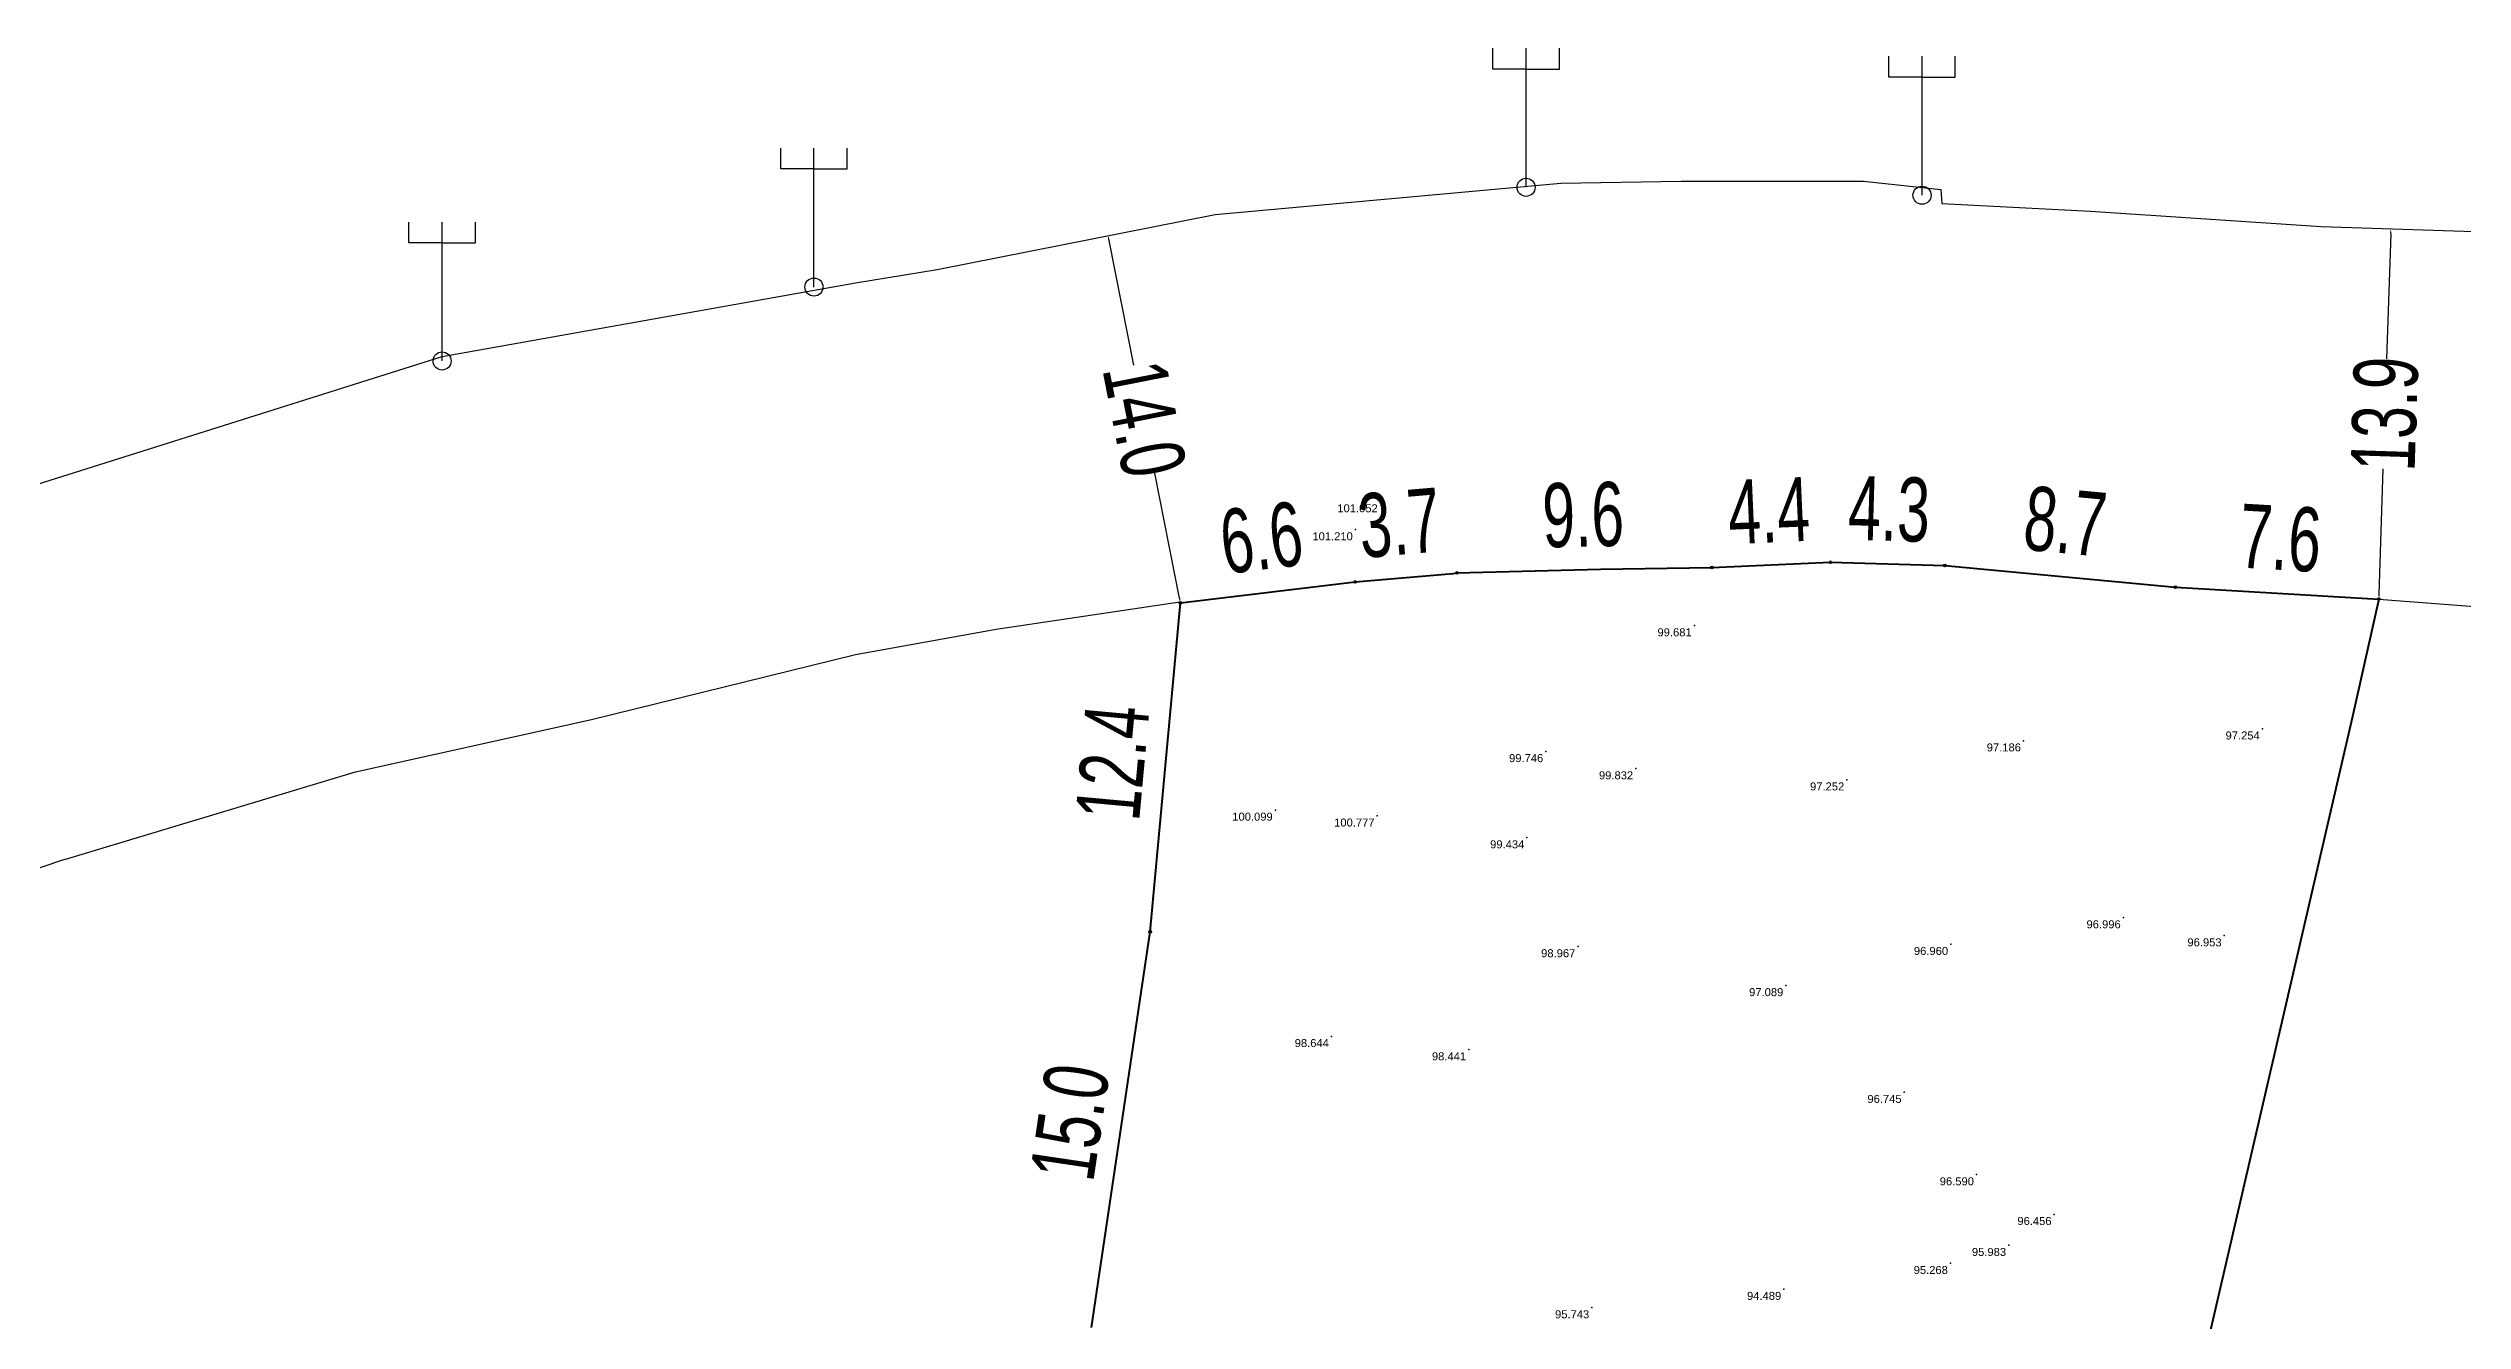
# Model space of a CAD drawing. Header units: millimetres. Extents: x 706139 to 707011, y 753722 to 954403.
# Drawn here: x 706397.5 to 706488, y 954355 to 954402.7 of the extents above; entities that cross this region are included whole.
import ezdxf
from ezdxf.enums import TextEntityAlignment as Align

# ---------------------------------------------------------------- set-up
doc = ezdxf.new("R2010")
doc.units = ezdxf.units.MM
doc.linetypes.add('SOLID_LINE', pattern=[0])
doc.layers.add('BD', color=1, linetype='Continuous', lineweight=40)
doc.layers.add('BD SYMBOL', color=7, linetype='Continuous', lineweight=30)
for name, color, linetype in [('dim', 7, 'Continuous'), ('EP SYMBOL', 7, 'Continuous'), ('Height', 7, 'Continuous'), ('RD', 5, 'Continuous')]:
    doc.layers.add(name, color=color, linetype=linetype)
doc.styles.add('DIM', font='ARIALN.TTF', dxfattribs={"width": 0.8, "height": 2.4})
doc.styles.get("Standard").update_dxf_attribs({"font": 'arial.ttf'})
doc.dimstyles.get("Standard").update_dxf_attribs({"dimtxt": 0.18, "dimasz": 0.18, "dimexe": 0.18, "dimexo": 0.0625, "dimgap": 0.09, "dimtad": 0, "dimtih": 1, "dimtoh": 1, "dimdec": 4, "dimzin": 0, "dimdsep": 46, "dimtxsty": 'Standard', "dimcen": 0.09, "dimadec": 0, "dimazin": 0, "dimtfac": 1, "dimtdec": 4, "dimtofl": 0, "dimtmove": 0, "dimatfit": 3, "dimfxl": 1, "dimtolj": 1, "dimtzin": 0, "dimarcsym": 0})

# ---------------------------------------------------------------- blocks, each defined once
blk = doc.blocks.new('BD')
at = {"linetype": 'ByBlock'}
for p, q in [((-0.037, -0.034), (0.037, 0.034)), ((-0.035, 0.035), (0.035, -0.035))]:
    blk.add_line(p, q, dxfattribs=at)
blk.add_circle((0, 0), 0.05)
blk.add_point((0, 0))
blk = doc.blocks.new('EP')
at = {"color": 6}
for p, q in [((-0.415, 1.477), (-0.415, 1.736)), ((0, 1.477), (0, 1.736)), ((0.415, 1.477), (0.415, 1.736)), ((0, 1.477), (-0.415, 1.477)), ((0, 0), (0, 1.477)), ((0, 1.477), (0.415, 1.477))]:
    blk.add_line(p, q, dxfattribs=at)
blk.add_circle((0, 0), 0.113, dxfattribs=at)
blk = doc.blocks.new('*D20')
at = {"layer": 'Defpoints', "color": 0, "transparency": 16777216}
for p in [(707685.723, 954338.646), (707687.623, 954338.364), (707685.423, 954323.534)]:
    blk.add_point(p, dxfattribs=at)
at = {"layer": 'dim', "color": 0, "transparency": 16777216, "insert": (707684.623, 954331.231), "char_height": 2.4, "attachment_point": 5, "rotation": 81.56183, "style": 'DIM'}
blk.add_mtext('\\A1;15.0', dxfattribs=at)
blk = doc.blocks.new('*D21')
at = {"layer": 'Defpoints', "color": 0, "transparency": 16777216}
for p in [(707686.77, 954350.877), (707688.755, 954350.695), (707687.623, 954338.364)]:
    blk.add_point(p, dxfattribs=at)
at = {"layer": 'dim', "color": 0, "transparency": 16777216, "insert": (707686.204, 954344.712), "char_height": 2.4, "attachment_point": 5, "rotation": 84.75488, "style": 'DIM'}
blk.add_mtext('\\A1;12.4', dxfattribs=at)
blk = doc.blocks.new('*D22')
at = {"layer": 'Defpoints', "color": 0, "transparency": 16777216}
for p in [(707695.065, 954353.512), (707695.307, 954351.473), (707688.755, 954350.695)]:
    blk.add_point(p, dxfattribs=at)
at = {"layer": 'dim', "color": 0, "transparency": 16777216, "insert": (707691.789, 954353.123), "char_height": 2.4, "attachment_point": 5, "rotation": 6.77173, "style": 'DIM'}
blk.add_mtext('\\A1;6.6', dxfattribs=at)
blk = doc.blocks.new('*D23')
at = {"layer": 'Defpoints', "color": 0, "transparency": 16777216}
for p in [(707698.805, 954353.839), (707695.307, 954351.473), (707698.984, 954351.794)]:
    blk.add_point(p, dxfattribs=at)
at = {"layer": 'dim', "color": 0, "transparency": 16777216, "insert": (707696.967, 954353.678), "char_height": 2.4, "attachment_point": 5, "rotation": 4.98924, "style": 'DIM'}
blk.add_mtext('\\A1;3.7', dxfattribs=at)
blk = doc.blocks.new('*D24')
at = {"layer": 'Defpoints', "color": 0, "transparency": 16777216}
for p in [(707708.635, 954354.086), (707699.112, 954351.81), (707708.68, 954352.016)]:
    blk.add_point(p, dxfattribs=at)
at = {"layer": 'dim', "color": 0, "transparency": 16777216, "insert": (707703.851, 954353.983), "char_height": 2.4, "attachment_point": 5, "rotation": 1.23339, "style": 'DIM'}
blk.add_mtext('\\A1;9.6', dxfattribs=at)
blk = doc.blocks.new('*D25')
at = {"layer": 'Defpoints', "color": 0, "transparency": 16777216}
for p in [(707713.032, 954354.249), (707713.121, 954352.21), (707708.68, 954352.016)]:
    blk.add_point(p, dxfattribs=at)
at = {"layer": 'dim', "color": 0, "transparency": 16777216, "insert": (707710.811, 954354.152), "char_height": 2.4, "attachment_point": 5, "rotation": 2.50131, "style": 'DIM'}
blk.add_mtext('\\A1;4.4', dxfattribs=at)
blk = doc.blocks.new('*D26')
at = {"layer": 'Defpoints', "color": 0, "transparency": 16777216}
for p in [(707717.468, 954354.139), (707713.121, 954352.21), (707717.41, 954352.088)]:
    blk.add_point(p, dxfattribs=at)
at = {"layer": 'dim', "color": 0, "transparency": 16777216, "insert": (707715.324, 954354.2), "char_height": 2.4, "attachment_point": 5, "rotation": 358.37067, "style": 'DIM'}
blk.add_mtext('\\A1;4.3', dxfattribs=at)
blk = doc.blocks.new('*D27')
at = {"layer": 'Defpoints', "color": 0, "transparency": 16777216}
for p in [(707726.246, 954353.327), (707717.41, 954352.088), (707726.054, 954351.276)]:
    blk.add_point(p, dxfattribs=at)
at = {"layer": 'dim', "color": 0, "transparency": 16777216, "insert": (707721.924, 954353.733), "char_height": 2.4, "attachment_point": 5, "rotation": 354.6335, "style": 'DIM'}
blk.add_mtext('\\A1;8.7', dxfattribs=at)
blk = doc.blocks.new('*D28')
at = {"layer": 'Defpoints', "color": 0, "transparency": 16777216}
for p in [(707733.803, 954352.891), (707726.054, 954351.276), (707733.684, 954350.835)]:
    blk.add_point(p, dxfattribs=at)
at = {"layer": 'dim', "color": 0, "transparency": 16777216, "insert": (707729.988, 954353.111), "char_height": 2.4, "attachment_point": 5, "rotation": 356.69209, "style": 'DIM'}
blk.add_mtext('\\A1;7.6', dxfattribs=at)
blk = doc.blocks.new('*D29')
at = {"layer": 'Defpoints', "color": 0, "transparency": 16777216}
for p in [(707733.684, 954350.835), (707716.417, 954276.237), (707718.506, 954275.754)]:
    blk.add_point(p, dxfattribs=at)
at = {"layer": 'dim', "color": 0, "transparency": 16777216, "insert": (707727.14, 954313.053), "char_height": 2.4, "attachment_point": 5, "rotation": 76.96741, "style": 'DIM'}
blk.add_mtext('\\A1;76.6', dxfattribs=at)
blk = doc.blocks.new('*D494')
at = {"layer": 'Defpoints', "color": 0, "transparency": 16777216}
for p in [(707686.039, 954364.452), (707686.039, 954364.452), (707688.755, 954350.695)]:
    blk.add_point(p, dxfattribs=at)
at = {"layer": 'dim', "color": 0, "lineweight": -2, "transparency": 16777216}
for p, q in [((707686.074, 954364.276), (707686.999, 954359.593)), ((707688.72, 954350.872), (707687.796, 954355.554))]:
    blk.add_line(p, q, dxfattribs=at)
at = {"layer": 'dim', "color": 0, "transparency": 16777216}
for points in [[(707686.104, 954364.282), (707686.045, 954364.27), (707686.039, 954364.452)], [(707688.749, 954350.878), (707688.69, 954350.866), (707688.755, 954350.695)]]:
    blk.add_solid(points, dxfattribs=at)
at = {"layer": 'dim', "color": 0, "transparency": 16777216, "insert": (707687.397, 954357.574), "char_height": 2.4, "attachment_point": 5, "rotation": 281.16509, "style": 'DIM'}
blk.add_mtext('\\A1;14.0', dxfattribs=at)
blk = doc.blocks.new('*D495')
at = {"layer": 'Defpoints', "color": 0, "transparency": 16777216}
for p in [(707734.131, 954364.707), (707734.131, 954364.707), (707733.684, 954350.835)]:
    blk.add_point(p, dxfattribs=at)
at = {"layer": 'dim', "color": 0, "lineweight": -2, "transparency": 16777216}
for p, q in [((707734.125, 954364.527), (707733.974, 954359.833)), ((707733.69, 954351.015), (707733.841, 954355.709))]:
    blk.add_line(p, q, dxfattribs=at)
at = {"layer": 'dim', "color": 0, "transparency": 16777216}
for points in [[(707734.095, 954364.528), (707734.155, 954364.526), (707734.131, 954364.707)], [(707733.66, 954351.016), (707733.72, 954351.014), (707733.684, 954350.835)]]:
    blk.add_solid(points, dxfattribs=at)
at = {"layer": 'dim', "color": 0, "transparency": 16777216, "insert": (707733.907, 954357.771), "char_height": 2.4, "attachment_point": 5, "rotation": 88.15346, "style": 'DIM'}
blk.add_mtext('\\A1;13.9', dxfattribs=at)
blk = doc.blocks.new('FGHFGH')
at = {"layer": 'BD'}
for p, q in [((707708.67974, 954352.0162), (707713.12074, 954352.2102)), ((707713.12074, 954352.2102), (707717.40974, 954352.0882)), ((707688.75474, 954350.6952), (707695.30674, 954351.4732)), ((707695.30674, 954351.4732), (707698.98374, 954351.7942)), ((707698.98374, 954351.7942), (707699.11174, 954351.8102)), ((707699.11174, 954351.8102), (707704.50774, 954351.9582)), ((707704.50774, 954351.9582), (707708.67974, 954352.0162)), ((707717.40974, 954352.0882), (707726.05374, 954351.2762)), ((707726.05374, 954351.2762), (707733.68374, 954350.8352)), ((707687.62274, 954338.3642), (707688.75474, 954350.6952)), ((707733.68374, 954350.8352), (707732.69574, 954346.4292)), ((707732.69574, 954346.4292), (707716.41674, 954276.2372)), ((707685.42274, 954323.5342), (707687.62274, 954338.3642))]:
    blk.add_line(p, q, dxfattribs=at)
at = {"layer": 'RD'}
for p, q in [((707690.05674, 954365.2452), (707703.01374, 954366.4232)), ((707703.01374, 954366.4232), (707707.52974, 954366.4942)), ((707707.52974, 954366.4942), (707714.35674, 954366.4972)), ((707714.35674, 954366.4972), (707717.26374, 954366.1832)), ((707717.26374, 954366.1832), (707717.29974, 954365.6632)), ((707679.62974, 954363.1872), (707690.05674, 954365.2452)), ((707717.29974, 954365.6632), (707722.86774, 954365.3762)), ((707722.86774, 954365.3762), (707731.51674, 954364.7912)), ((707731.51674, 954364.7912), (707738.40274, 954364.5692)), ((707676.57674, 954362.6812), (707679.62974, 954363.1872)), ((707661.07674, 954359.9242), (707676.57674, 954362.6812)), ((707644.72274, 954354.7592), (707661.07674, 954359.9242)), ((707681.84574, 954349.7022), (707688.73074, 954350.7242)), ((707733.68374, 954350.8352), (707740.02174, 954350.3432)), ((707676.57474, 954348.7612), (707681.84574, 954349.7022)), ((707666.67374, 954346.3162), (707676.57474, 954348.7612)), ((707657.82774, 954344.3632), (707666.67374, 954346.3162)), ((707646.91774, 954341.0752), (707657.82774, 954344.3632)), ((707646.91774, 954341.0752), (707638.56074, 954338.2602))]:
    blk.add_line(p, q, dxfattribs=at)
at = {"layer": 'BD SYMBOL'}
for p in [(707713.12074, 954352.2102), (707717.40974, 954352.0882), (707695.30674, 954351.4732), (707699.11174, 954351.8102), (707708.67974, 954352.0162), (707726.05374, 954351.2762), (707688.75474, 954350.6952), (707733.68374, 954350.8352), (707687.62274, 954338.3642)]:
    blk.add_blockref('BD', p, dxfattribs=at)
at = {"layer": 'EP SYMBOL', "xscale": 3, "yscale": 3, "zscale": 3}
for p in [(707701.71374, 954366.2652), (707716.55474, 954365.9672), (707675.01374, 954362.5262), (707661.07474, 954359.7562)]:
    blk.add_blockref('EP', p, dxfattribs=at)
at = {"layer": 'dim'}
for p1, p2, picture, middle in [((707688.75474, 954350.6952), (707686.03947, 954364.45231), '*D494', (707687.3971, 954357.57376)), ((707733.68374, 954350.8352), (707734.13095, 954364.70692), '*D495', (707733.90735, 954357.77106))]:
    dim = blk.add_aligned_dim(p1=p1, p2=p2, distance=0, dimstyle='Standard', override={"dimsd1": 0, "dimsd2": 0}, dxfattribs=at)
    dim.commit()
    dim.dimension.update_dxf_attribs({"geometry": picture, "text_midpoint": middle})
for p1, p2, distance, picture, middle in [((707708.67974, 954352.0162), (707713.12074, 954352.2102), 2.04073, '*D25', (707710.81118, 954354.15199)), ((707713.12074, 954352.2102), (707717.40974, 954352.0882), 2.0517, '*D26', (707715.32357, 954354.20007)), ((707688.75474, 954350.6952), (707695.30674, 954351.4732), 2.05307, '*D22', (707691.78865, 954353.12295)), ((707695.30674, 954351.4732), (707698.98374, 954351.7942), 2.05207, '*D23', (707696.96677, 954353.678)), ((707699.11174, 954351.8102), (707708.67974, 954352.0162), 2.06983, '*D24', (707703.85118, 954353.98256)), ((707717.40974, 954352.0882), (707726.05374, 954351.2762), 2.06017, '*D27', (707721.92442, 954353.73335)), ((707726.05374, 954351.2762), (707733.68374, 954350.8352), 2.05884, '*D28', (707729.98754, 954353.11112)), ((707687.62274, 954338.3642), (707688.75474, 954350.6952), 1.99281, '*D21', (707686.20427, 954344.71188)), ((707733.68374, 954350.8352), (707716.41674, 954276.2372), 2.14465, '*D29', (707727.13965, 954313.05257)), ((707685.42274, 954323.5342), (707687.62274, 954338.3642), 1.92015, '*D20', (707684.62338, 954331.23097))]:
    dim = blk.add_aligned_dim(p1=p1, p2=p2, distance=distance, dimstyle='Standard', dxfattribs=at)
    dim.commit()
    dim.dimension.update_dxf_attribs({"geometry": picture, "text_midpoint": middle})

msp = doc.modelspace()

# ---------------------------------------------------------------- linework, layer by layer
at = {"color": 0, "linetype": 'SOLID_LINE'}
for p in [(706447.4289, 954385.7019, 101.0519), (706447.4289, 954385.7019, 101.0519), (706447.4289, 954385.7019, 101.0519), (706446.4946, 954384.6514, 101.2098), (706446.4946, 954384.6514, 101.2098), (706446.4946, 954384.6514, 101.2098), (706459.1995, 954381.0531, 99.6807), (706459.1995, 954381.0531, 99.6807), (706459.1995, 954381.0531, 99.6807), (706471.5436, 954376.7396, 97.1858), (706471.5436, 954376.7396, 97.1858), (706471.5436, 954376.7396, 97.1858), (706480.4962, 954377.1875, 97.2542), (706480.4962, 954377.1875, 97.2542), (706480.4962, 954377.1875, 97.2542), (706453.6344, 954376.3385, 99.7457), (706453.6344, 954376.3385, 99.7457), (706453.6344, 954376.3385, 99.7457), (706457.0046, 954375.6931, 99.8322), (706457.0046, 954375.6931, 99.8322), (706457.0046, 954375.6931, 99.8322), (706464.9184, 954375.2775, 97.2521), (706464.9184, 954375.2775, 97.2521), (706464.9184, 954375.2775, 97.2521), (706443.4919, 954374.1439, 100.0988), (706443.4919, 954374.1439, 100.0988), (706443.4919, 954374.1439, 100.0988), (706447.3105, 954373.9249, 100.7771), (706447.3105, 954373.9249, 100.7771), (706447.3105, 954373.9249, 100.7771), (706452.9252, 954373.1078, 99.434), (706452.9252, 954373.1078, 99.434), (706452.9252, 954373.1078, 99.434), (706475.283, 954370.1108, 96.9965), (706475.283, 954370.1108, 96.9965), (706475.283, 954370.1108, 96.9965), (706479.0655, 954369.4346, 96.9533), (706479.0655, 954369.4346, 96.9533), (706479.0655, 954369.4346, 96.9533), (706454.8374, 954369.0267, 98.9672), (706454.8374, 954369.0267, 98.9672), (706454.8374, 954369.0267, 98.9672), (706468.8123, 954369.112, 96.9596), (706468.8123, 954369.112, 96.9596), (706468.8123, 954369.112, 96.9596), (706462.6338, 954367.5682, 97.0889), (706462.6338, 954367.5682, 97.0889), (706462.6338, 954367.5682, 97.0889), (706445.5974, 954365.6606, 98.6443), (706445.5974, 954365.6606, 98.6443), (706445.5974, 954365.6606, 98.6443), (706450.7424, 954365.1623, 98.4407), (706450.7424, 954365.1623, 98.4407), (706450.7424, 954365.1623, 98.4407), (706467.0679, 954363.5658, 96.7453), (706467.0679, 954363.5658, 96.7453), (706467.0679, 954363.5658, 96.7453), (706469.7818, 954360.4788, 96.5904), (706469.7818, 954360.4788, 96.5904), (706469.7818, 954360.4788, 96.5904), (706472.6905, 954358.9907, 96.4559), (706472.6905, 954358.9907, 96.4559), (706472.6905, 954358.9907, 96.4559), (706470.9864, 954357.8317, 95.9831), (706470.9864, 954357.8317, 95.9831), (706470.9864, 954357.8317, 95.9831), (706468.8036, 954357.1546, 95.2677), (706468.8036, 954357.1546, 95.2677), (706468.8036, 954357.1546, 95.2677), (706462.5549, 954356.1854, 94.4888), (706462.5549, 954356.1854, 94.4888), (706462.5549, 954356.1854, 94.4888), (706455.3582, 954355.4947, 95.7429), (706455.3582, 954355.4947, 95.7429), (706455.3582, 954355.4947, 95.7429)]:
    msp.add_point(p, dxfattribs=at)

# ---------------------------------------------------------------- block references
msp.add_blockref('FGHFGH', (-1248.8207, 31.2158))

# ---------------------------------------------------------------- texts
at = {"layer": 'Height', "color": 4, "linetype": 'SOLID_LINE'}
for s, p in [('101.052', (706447.3289, 954385.6019, 101.0519)), ('101.052', (706447.3289, 954385.6019, 101.0519)), ('101.052', (706447.3289, 954385.6019, 101.0519)), ('101.210', (706446.3946, 954384.5514, 101.2098)), ('101.210', (706446.3946, 954384.5514, 101.2098)), ('101.210', (706446.3946, 954384.5514, 101.2098)), ('99.681', (706459.0995, 954380.9531, 99.6807)), ('99.681', (706459.0995, 954380.9531, 99.6807)), ('99.681', (706459.0995, 954380.9531, 99.6807)), ('97.186', (706471.4436, 954376.6396, 97.1858)), ('97.186', (706471.4436, 954376.6396, 97.1858)), ('97.186', (706471.4436, 954376.6396, 97.1858)), ('97.254', (706480.3962, 954377.0875, 97.2542)), ('97.254', (706480.3962, 954377.0875, 97.2542)), ('97.254', (706480.3962, 954377.0875, 97.2542)), ('99.746', (706453.5344, 954376.2385, 99.7457)), ('99.746', (706453.5344, 954376.2385, 99.7457)), ('99.746', (706453.5344, 954376.2385, 99.7457)), ('99.832', (706456.9046, 954375.5931, 99.8322)), ('99.832', (706456.9046, 954375.5931, 99.8322)), ('99.832', (706456.9046, 954375.5931, 99.8322)), ('97.252', (706464.8184, 954375.1775, 97.2521)), ('97.252', (706464.8184, 954375.1775, 97.2521)), ('97.252', (706464.8184, 954375.1775, 97.2521)), ('100.099', (706443.3919, 954374.0439, 100.0988)), ('100.099', (706443.3919, 954374.0439, 100.0988)), ('100.099', (706443.3919, 954374.0439, 100.0988)), ('100.777', (706447.2105, 954373.8249, 100.7771)), ('100.777', (706447.2105, 954373.8249, 100.7771)), ('100.777', (706447.2105, 954373.8249, 100.7771)), ('99.434', (706452.8252, 954373.0078, 99.434)), ('99.434', (706452.8252, 954373.0078, 99.434)), ('99.434', (706452.8252, 954373.0078, 99.434)), ('96.996', (706475.183, 954370.0108, 96.9965)), ('96.996', (706475.183, 954370.0108, 96.9965)), ('96.996', (706475.183, 954370.0108, 96.9965)), ('96.953', (706478.9655, 954369.3346, 96.9533)), ('96.953', (706478.9655, 954369.3346, 96.9533)), ('96.953', (706478.9655, 954369.3346, 96.9533)), ('98.967', (706454.7374, 954368.9267, 98.9672)), ('98.967', (706454.7374, 954368.9267, 98.9672)), ('98.967', (706454.7374, 954368.9267, 98.9672)), ('96.960', (706468.7123, 954369.012, 96.9596)), ('96.960', (706468.7123, 954369.012, 96.9596)), ('96.960', (706468.7123, 954369.012, 96.9596)), ('97.089', (706462.5338, 954367.4682, 97.0889)), ('97.089', (706462.5338, 954367.4682, 97.0889)), ('97.089', (706462.5338, 954367.4682, 97.0889)), ('98.644', (706445.4974, 954365.5606, 98.6443)), ('98.644', (706445.4974, 954365.5606, 98.6443)), ('98.644', (706445.4974, 954365.5606, 98.6443)), ('98.441', (706450.6424, 954365.0623, 98.4407)), ('98.441', (706450.6424, 954365.0623, 98.4407)), ('98.441', (706450.6424, 954365.0623, 98.4407)), ('96.745', (706466.9679, 954363.4658, 96.7453)), ('96.745', (706466.9679, 954363.4658, 96.7453)), ('96.745', (706466.9679, 954363.4658, 96.7453)), ('96.590', (706469.6818, 954360.3788, 96.5904)), ('96.590', (706469.6818, 954360.3788, 96.5904)), ('96.590', (706469.6818, 954360.3788, 96.5904)), ('96.456', (706472.5905, 954358.8907, 96.4559)), ('96.456', (706472.5905, 954358.8907, 96.4559)), ('96.456', (706472.5905, 954358.8907, 96.4559)), ('95.983', (706470.8864, 954357.7317, 95.9831)), ('95.983', (706470.8864, 954357.7317, 95.9831)), ('95.983', (706470.8864, 954357.7317, 95.9831)), ('95.268', (706468.7036, 954357.0546, 95.2677)), ('95.268', (706468.7036, 954357.0546, 95.2677)), ('95.268', (706468.7036, 954357.0546, 95.2677)), ('94.489', (706462.4549, 954356.0854, 94.4888)), ('94.489', (706462.4549, 954356.0854, 94.4888)), ('94.489', (706462.4549, 954356.0854, 94.4888)), ('95.743', (706455.2582, 954355.3947, 95.7429)), ('95.743', (706455.2582, 954355.3947, 95.7429)), ('95.743', (706455.2582, 954355.3947, 95.7429))]:
    msp.add_text(s, height=0.3, dxfattribs=at).set_placement(p, align=Align.TOP_RIGHT)

doc.saveas('drawing.dxf')
